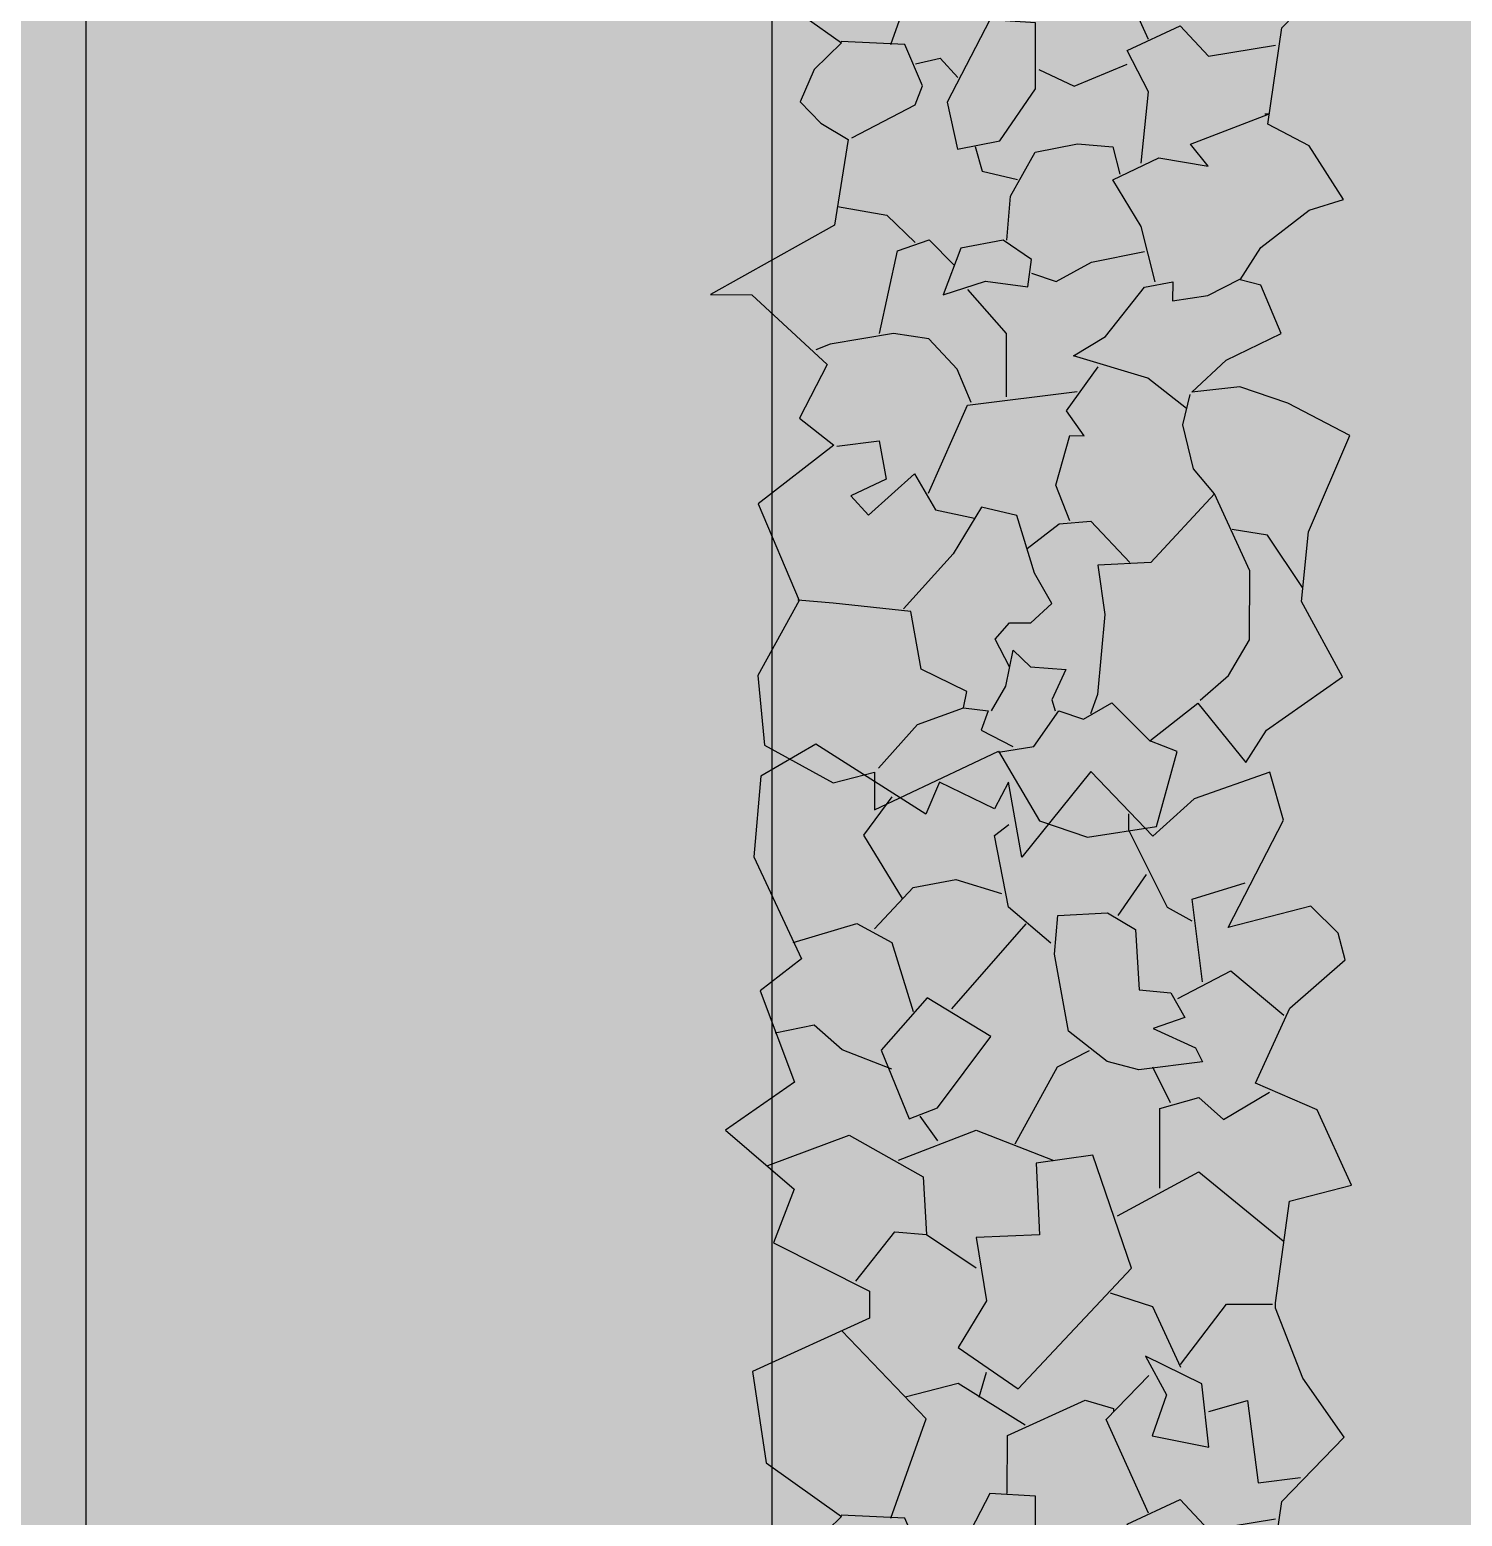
# Model space of a CAD drawing. Header units: millimetres. Extents: x 3866 to 35600, y -8896 to 9491.
# Drawn here: x 33059.18 to 33061.269, y -6694.559 to -6692.39 of the extents above; entities that cross this region are included whole.
import ezdxf

# ---------------------------------------------------------------- set-up
doc = ezdxf.new("R2010")
doc.units = ezdxf.units.MM
doc.layers.add('ВДМ', color=7, linetype='Continuous')
doc.layers.add('КУЩІ', color=108, linetype='Continuous')
doc.styles.add('ATTR', font='romans.shx', dxfattribs={"width": 0.8, "height": 0.470416})

# ---------------------------------------------------------------- blocks, each defined once
blk = doc.blocks.new('Ground 1')
for points in [[(2.393, 10.76), (0.852, 11.607), (-0.578, 11.466), (-1.348, 10.055), (-1.128, 9.208), (-1.898, 9.208), (-0.688, 6.669), (-2.119, 5.823), (-2.449, 4.836), (-2.229, 3.425), (-0.688, 3.002), (-0.468, 3.566), (0.302, 2.578), (-0.908, 1.591), (-0.248, 1.168), (0.852, -0.384), (2.393, 0.462), (3.823, 0.321), (5.804, -0.525), (6.464, 0.745), (6.794, 1.732), (6.684, 2.719), (7.344, 2.014), (7.895, 0.886), (8.885, 1.309), (8.995, 1.732), (9.655, 1.309), (10.425, 0.321), (10.645, -0.384), (11.746, 0.321), (12.186, 1.168), (14.167, 0.886), (15.487, -0.384), (16.697, 0.462), (18.128, 1.027), (18.238, 1.027), (20.329, 0.745), (20.659, -0.525), (22.199, 0.18), (22.749, 1.45), (24.29, 0.745), (25.28, -0.384), (25.83, -0.243), (26.381, 0.321), (25.94, 2.014), (28.141, 0.886), (29.131, 1.168), (28.581, 2.719), (27.811, 3.566), (29.131, 4.836), (27.371, 6.246), (28.911, 6.528), (28.361, 6.81), (28.911, 7.939), (28.251, 8.221), (29.682, 10.478), (29.021, 11.607), (27.371, 11.748), (25.28, 10.76), (24.62, 11.607), (22.749, 10.901), (21.759, 12.312), (20.549, 10.901), (19.448, 11.325), (18.458, 9.35), (17.908, 9.35), (16.807, 11.748), (14.937, 11.466), (13.837, 9.914), (13.286, 10.478), (12.626, 10.76), (12.186, 10.337), (11.856, 9.773), (10.095, 10.055), (8.665, 12.594), (8.665, 11.748), (7.234, 10.196), (6.134, 10.76), (5.584, 10.055), (4.373, 11.607)], [(23.41, 9.125), (21.998, 8.546), (22.224, 7.966), (23.693, 6.88), (24.483, 8.184)], [(8.669, 7.822), (8.951, 6.953), (8.838, 6.084), (9.403, 6.011), (9.798, 6.591), (9.629, 7.46)], [(12.622, 7.749), (11.662, 7.532), (11.832, 6.663), (12.905, 5.939), (14.26, 5.939), (14.317, 6.88)], [(17.31, 7.532), (16.463, 6.301), (18.948, 3.984), (21.264, 4.78), (21.094, 5.939), (19.626, 5.867), (19.569, 7.17), (18.27, 6.953)], [(23.184, 2.536), (23.015, 3.839), (23.184, 4.491), (23.806, 5.287), (25.387, 5.577), (26.178, 5.505), (26.234, 4.491), (25.895, 3.912), (24.653, 3.839), (24.596, 3.187), (24.088, 2.898), (23.862, 3.55), (23.467, 2.681)], [(15.503, 3.55), (15.277, 2.391), (16.576, 2.536), (17.141, 3.694), (16.35, 3.26)]]:
    blk.add_lwpolyline(points, close=True)
for points in [[(21.038, 11.442), (21.659, 9.777), (20.812, 8.256), (19.626, 8.184)], [(23.015, 8.908), (23.41, 9.922), (23.918, 10.501), (23.749, 11.297)], [(-1.046, 9.125), (-0.143, 8.329), (0.196, 7.387), (0.535, 7.315), (0.987, 8.256), (2.173, 8.473), (2.343, 10.066), (2.399, 10.79)], [(25.613, 10.935), (26.008, 9.632), (25.613, 8.908), (24.201, 8.473)], [(6.466, 7.242), (7.144, 7.532), (7.765, 8.111), (7.878, 8.835), (7.652, 10.139), (7.539, 10.428)], [(5.562, 9.994), (5.675, 9.125), (4.884, 8.98), (4.545, 9.704), (4.15, 9.342), (4.997, 8.401), (4.263, 7.966), (4.093, 7.17)], [(10.476, 9.994), (10.306, 8.98), (9.742, 8.401)], [(11.888, 9.704), (12.566, 8.401), (12.961, 8.256), (13.808, 8.618), (13.865, 9.922)], [(13.808, 8.908), (15.842, 8.184), (17.649, 9.922)], [(18.666, 9.632), (19.682, 8.835), (19.626, 8.184), (18.948, 7.17)], [(26.517, 8.691), (27.816, 9.487), (28.606, 8.908)], [(25.895, 9.27), (26.743, 8.473), (26.912, 7.604), (26.63, 6.663)], [(7.878, 9.125), (9.572, 8.763), (9.798, 8.111), (9.29, 7.604)], [(1.044, 6.446), (1.608, 6.736), (1.947, 6.446), (1.947, 6.011), (2.343, 5.577), (2.964, 5.939), (4.15, 6.301), (4.319, 7.025), (3.359, 7.604), (2.23, 8.618)], [(16.294, 8.618), (16.576, 7.532), (15.729, 6.156)], [(21.151, 8.763), (21.772, 7.17), (21.151, 5.577)], [(13.413, 8.401), (13.526, 7.894), (13.131, 7.532)], [(22.055, 8.329), (21.546, 7.966)], [(4.602, 8.111), (6.409, 7.315), (6.692, 5.07)], [(24.257, 7.677), (26.008, 6.156)], [(0.196, 7.387), (0.14, 6.88), (-0.256, 7.025), (-0.594, 6.373)], [(6.579, 6.518), (7.878, 6.518), (8.781, 7.315)], [(11.718, 7.17), (11.21, 7.025), (11.041, 6.301)], [(16.294, 7.098), (16.802, 6.953)], [(0.14, 6.808), (0.648, 6.518), (1.382, 6.373), (1.044, 6.011), (0.987, 5.287), (0.366, 5.577), (0.14, 5.505)], [(25.613, 5.649), (26.347, 6.518), (27.816, 6.808), (28.042, 6.518)], [(-0.707, 6.663), (-0.594, 5.939), (0.14, 5.432), (-0.03, 4.925), (0.309, 4.346), (-0.481, 3.55)], [(9.798, 6.518), (10.702, 6.446), (11.606, 5.939), (11.775, 5.07), (11.718, 4.346), (11.154, 4.201)], [(14.317, 6.518), (15.503, 6.518), (16.237, 4.925), (16.068, 4.346), (16.011, 4.346)], [(21.49, 6.373), (23.071, 5.505), (23.41, 4.853)], [(3.472, 6.084), (3.981, 5.432), (4.037, 4.78), (3.19, 3.984)], [(9.12, 6.011), (8.951, 5.505), (9.346, 4.78), (9.572, 3.694)], [(13.3, 5.867), (12.961, 5.143), (13.413, 4.056)], [(4.037, 5.215), (4.771, 5.505), (5.788, 5.215), (5.788, 4.925), (6.296, 5.287), (7.2, 4.636)], [(6.353, 2.825), (6.974, 3.622), (7.426, 5.143), (7.821, 4.491), (8.838, 3.694), (8.951, 3.115), (8.556, 3.115), (8.669, 2.391), (9.007, 1.739)], [(0.366, 2.536), (0.874, 1.956), (1.608, 1.522), (3.02, 1.522), (4.602, 2.246), (3.19, 3.55), (3.133, 4.636), (2.117, 4.491), (0.479, 4.636), (0.083, 4.78)], [(8.951, 3.477), (10.081, 3.767), (11.041, 4.346), (11.493, 3.405), (11.323, 2.391), (11.775, 2.753), (12.396, 1.16), (12.396, 1.232)], [(13.921, 3.622), (15.842, 4.491), (16.745, 3.622)], [(18.44, 4.418), (18.157, 3.55), (16.915, 2.97)], [(20.021, 4.274), (20.925, 2.608), (19.513, 0.87)], [(26.178, 4.274), (27.025, 3.694)], [(11.38, 3.767), (12.848, 3.622), (13.695, 4.056), (14.204, 2.97), (13.582, 2.391), (13.808, 1.015)], [(26.065, 2.753), (26.347, 3.26), (27.929, 4.056), (28.268, 4.056)], [(20.586, 3.405), (22.224, 3.405), (22.45, 2.608), (21.998, 2.101), (22.563, 1.16)], [(22.337, 3.187), (23.071, 3.55)], [(4.602, 2.246), (5.11, 2.681), (6.014, 2.898), (6.635, 2.753)], [(16.971, 2.97), (18.214, 2.029), (18.214, 1.088)], [(24.483, 3.043), (25.048, 1.956), (24.144, 0.87)], [(24.822, 2.536), (26.517, 2.753), (26.856, 1.667)], [(16.011, 2.391), (16.237, 1.594), (14.543, 1.377), (14.655, 0.508)], [(2.681, 0.436), (3.755, 1.16), (3.868, 1.884)]]:
    blk.add_lwpolyline(points)
at = {"style": 'ATTR', "width": 0.8, "flags": 9}
blk.add_attdef('ESTCODE', (0, 0), '', height=0.0000643, dxfattribs=at)

msp = doc.modelspace()

# ---------------------------------------------------------------- hatches: boundary and pattern name
at = {"layer": 'ВДМ', "transparency": 33554569}
h = msp.add_hatch(color=251, dxfattribs=at)
h.dxf.hatch_style = 1
h.paths.add_polyline_path([(33168.1964, -6641.1225), (33054.0121, -6641.1225), (33054.0121, -6737.2583), (33059.2621, -6737.2583), (33059.2621, -6715.8901), (33059.2621, -6705.0762), (33059.2621, -6696.0762), (33059.2621, -6694.8906), (33059.2621, -6651.6225, -0.414214), (33063.2621, -6647.6225), (33073.7621, -6647.6225), (33082.7621, -6647.6225), (33136.0974, -6647.6225), (33165.9766, -6647.6225), (33167.7266, -6647.6225), (33168.1964, -6647.6225)])
at = {"layer": 'ВДМ', "true_color": 0x139b48, "transparency": 33554585}
h = msp.add_hatch(color=114, dxfattribs=at)
h.dxf.hatch_style = 1
h.paths.add_polyline_path([(33080.2621, -6678.6225), (33090.0813, -6681.9727), (33090.5749, -6680.5188), (33077.7869, -6676.1231, -0.320249), (33075.7621, -6673.2861), (33075.7621, -6665.7475), (33072.7621, -6665.7475), (33072.7621, -6676.1225), (33065.2621, -6676.1225), (33060.2621, -6676.1225), (33060.2621, -6695.0762, 0.414214), (33063.2621, -6698.0762), (33063.7403, -6698.0762, 0.050382), (33063.7655, -6697.8262), (33063.7655, -6689.6803), (33072.1447, -6689.6803), (33072.1447, -6699.0257), (33078.7088, -6702.2703), (33080.408, -6703.1101), (33082.4476, -6698.9837), (33080.7712, -6698.1498, -1.802326), (33084.5623, -6700.0356), (33082.8953, -6699.2064), (33080.8563, -6703.3317), (33085.5126, -6705.6332), (33086.7344, -6703.1612), (33090.3459, -6704.9366), (33089.1202, -6707.4164), (33092.3163, -6708.9962, 0.173141), (33092.6502, -6709.0351), (33096.5476, -6708.1361, 0.226063), (33096.8844, -6707.8685), (33098.3687, -6704.8331), (33098.5798, -6704.4013), (33095.0902, -6702.695), (33097.1987, -6698.3829), (33100.6883, -6700.0892), (33111.2402, -6705.2495), (33106.2915, -6715.3452, 0.413327), (33106.5191, -6716.0136), (33107.7952, -6716.6439, 0.414214), (33108.4649, -6716.417), (33115.2974, -6702.5842), (33115.4152, -6702.2389), (33076.7101, -6689.0332), (33077.6788, -6686.1939), (33119.1204, -6700.3817, 0.414214), (33122.2954, -6698.8262), (33124.0784, -6693.6179, 0.161962), (33124.0922, -6692.0397), (33113.5102, -6688.4024), (33113.0322, -6689.8032), (33122.8514, -6693.1534), (33120.4296, -6700.2516), (33099.1349, -6692.9862), (33077.8403, -6685.7207)])
at = {"layer": 'ВДМ', "transparency": 33554585}
h = msp.add_hatch(color=9, dxfattribs=at)
h.dxf.hatch_style = 1
h.paths.add_polyline_path([(33060.2621, -6695.0762), (33060.2621, -6675.8597), (33059.2621, -6675.8597), (33059.2621, -6694.8906), (33059.2621, -6696.0762, 0.414214), (33062.2621, -6699.0762), (33062.5155, -6699.0762, 0.356394), (33063.7403, -6698.0762), (33063.2621, -6698.0762, -0.414214)])

# ---------------------------------------------------------------- linework, layer by layer
at = {"layer": 'ВДМ'}
for points in [[(33059.2621, -6694.8906), (33059.2621, -6651.6225, -0.414214), (33063.2621, -6647.6225), (33073.7621, -6647.6225, -0.414214), (33076.7621, -6650.6225), (33076.7621, -6663.9975)], [(33075.7621, -6663.9975), (33075.7621, -6651.6225, 0.414214), (33072.7621, -6648.6225), (33063.2621, -6648.6225, 0.414214), (33060.2621, -6651.6225), (33060.2621, -6695.0762, 0.414214), (33063.2621, -6698.0762), (33063.7403, -6698.0762)]]:
    msp.add_lwpolyline(points, format="xyb", dxfattribs=at)

# ---------------------------------------------------------------- block references
at = {"layer": 'КУЩІ', "color": 116, "true_color": 0x136734, "xscale": 0.07111039999896485, "yscale": 0.07111039999896485, "zscale": 0.07111039999896485, "rotation": 89.8740814406687}
for p in [(33061.0666, -6693.3947), (33061.0666, -6695.5448)]:
    msp.add_blockref('Ground 1', p, dxfattribs=at)

doc.saveas('drawing.dxf')
